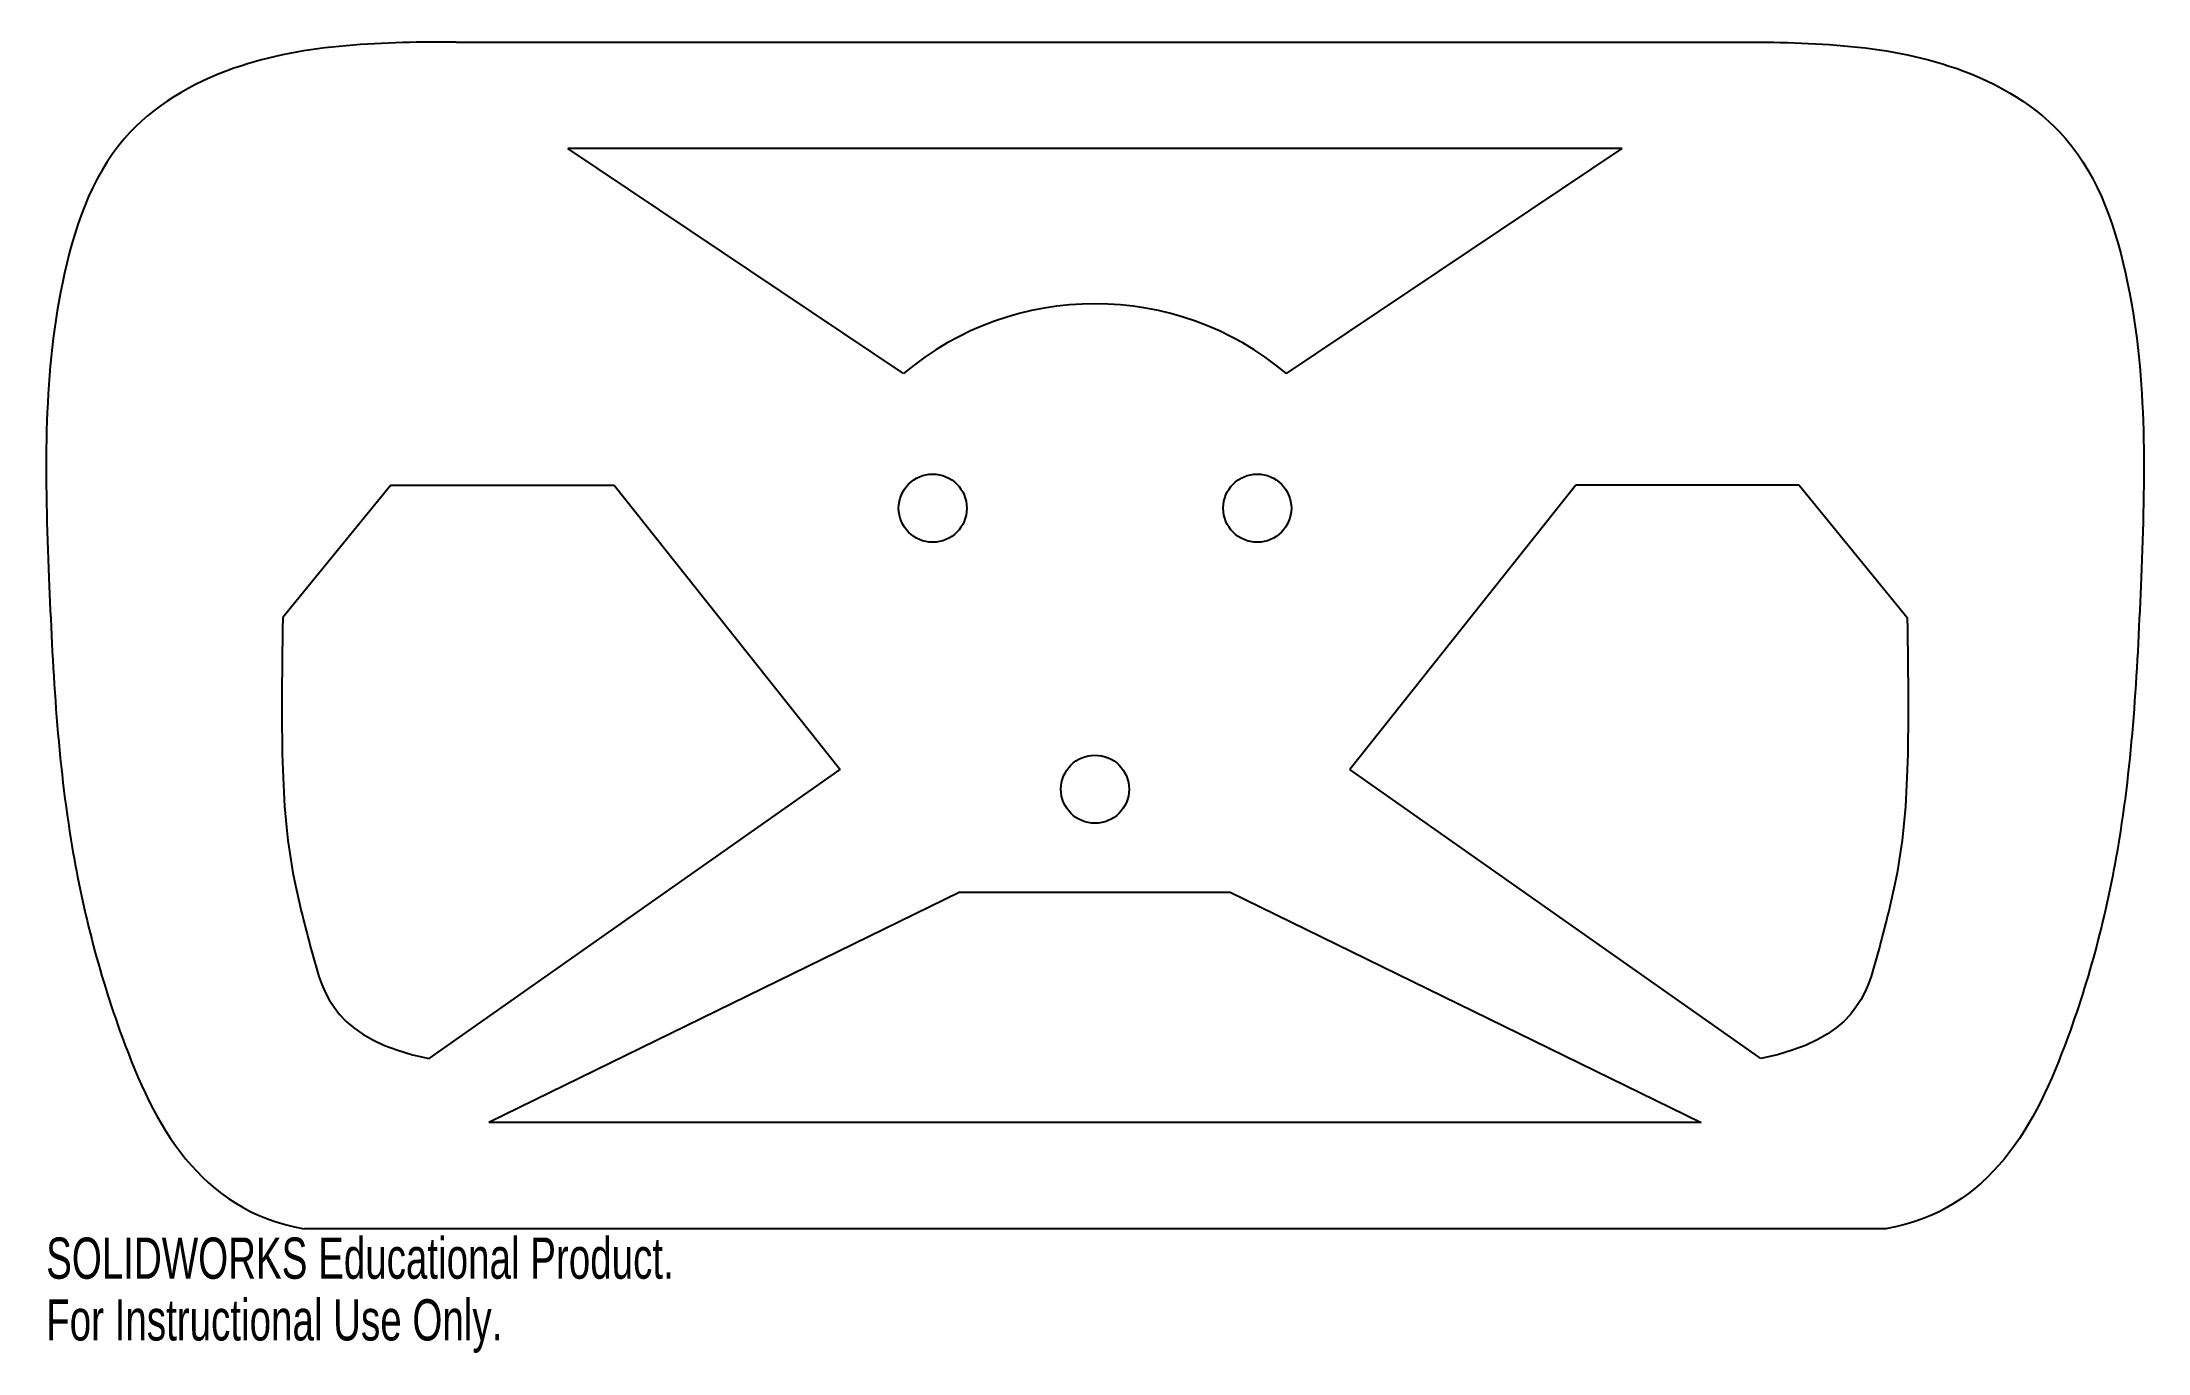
# Model space of a CAD drawing. Header units: millimetres. Extents: x -124 to 124, y -88 to 66.
import ezdxf

# ---------------------------------------------------------------- set-up
doc = ezdxf.new("R2010")
doc.units = ezdxf.units.MM
doc.styles.add('SLDTEXTSTYLE0', font='TXT', dxfattribs={"width": 0.7})

msp = doc.modelspace()

# ---------------------------------------------------------------- linework, layer by layer
at = {"color": 7, "linetype": 'Continuous', "lineweight": 25}
for p, q in [((-75, 65.73), (75, 65.73)), ((-22.48, 26.82), (-61.89, 53.23)), ((61.89, 53.23), (-61.89, 53.23)), ((22.48, 26.82), (61.89, 53.23)), ((-82.65, 13.72), (-95.36, -1.84)), ((-82.65, 13.72), (-56.46, 13.72)), ((-56.46, 13.72), (-29.91, -19.69)), ((56.46, 13.72), (29.91, -19.69)), ((82.65, 13.72), (56.46, 13.72)), ((82.65, 13.72), (95.36, -1.84)), ((-78.15, -53.63), (-29.91, -19.69)), ((78.15, -53.63), (29.91, -19.69)), ((-15.88, -34.07), (-71.17, -61.12)), ((-15.88, -34.07), (15.88, -34.07)), ((15.88, -34.07), (71.17, -61.12)), ((71.17, -61.12), (-71.17, -61.12)), ((92.84, -73.62), (-92.84, -73.62))]:
    msp.add_line(p, q, dxfattribs=at)
for centre in [(-19.05, 11), (19.05, 11), (0, -22)]:
    msp.add_circle(centre, 4, dxfattribs=at)
msp.add_arc((0, 0), 35, 50.0272, 129.9728, dxfattribs=at)
for points, knots in [([(-75, 65.73), (-83.11, 65.73), (-98.08, 65.57), (-116.23, 54.94), (-123.78, 31.99), (-122.97, 4.17), (-121.47, -25.82), (-114.36, -53.88), (-105.22, -71.41), (-92.84, -73.62)], [0, 0, 0, 0, 0.144554, 0.228464, 0.330264, 0.520751, 0.690485, 0.822627, 1, 1, 1, 1]), ([(75, 65.73), (83.11, 65.73), (98.08, 65.57), (116.23, 54.94), (123.78, 31.99), (122.97, 4.17), (121.47, -25.82), (114.36, -53.88), (105.22, -71.41), (92.84, -73.62)], [0, 0, 0, 0, 0.144554, 0.228464, 0.330264, 0.520751, 0.690485, 0.822627, 1, 1, 1, 1]), ([(-95.36, -1.84), (-95.56, -16.56), (-95.61, -27.34), (-91.31, -43.45), (-89.21, -51.36), (-78.15, -53.63)], [0, 0, 0, 0, 0.501053, 0.67815, 1, 1, 1, 1]), ([(95.36, -1.84), (95.56, -16.56), (95.61, -27.34), (91.31, -43.45), (89.21, -51.36), (78.15, -53.63)], [0, 0, 0, 0, 0.501053, 0.67815, 1, 1, 1, 1])]:
    msp.add_open_spline(points, degree=3, knots=knots, dxfattribs=at)

# ---------------------------------------------------------------- texts
at = {"color": 7, "linetype": 'Continuous', "char_height": 4.8336, "attachment_point": 1, "style": 'SLDTEXTSTYLE0'}
for s, insert in [('SOLIDWORKS Educational Product.', (-123.13, -74.64)), ('For Instructional Use Only.', (-123.13, -81.89))]:
    msp.add_mtext(s, dxfattribs=dict(at, insert=insert))

doc.saveas('drawing.dxf')
